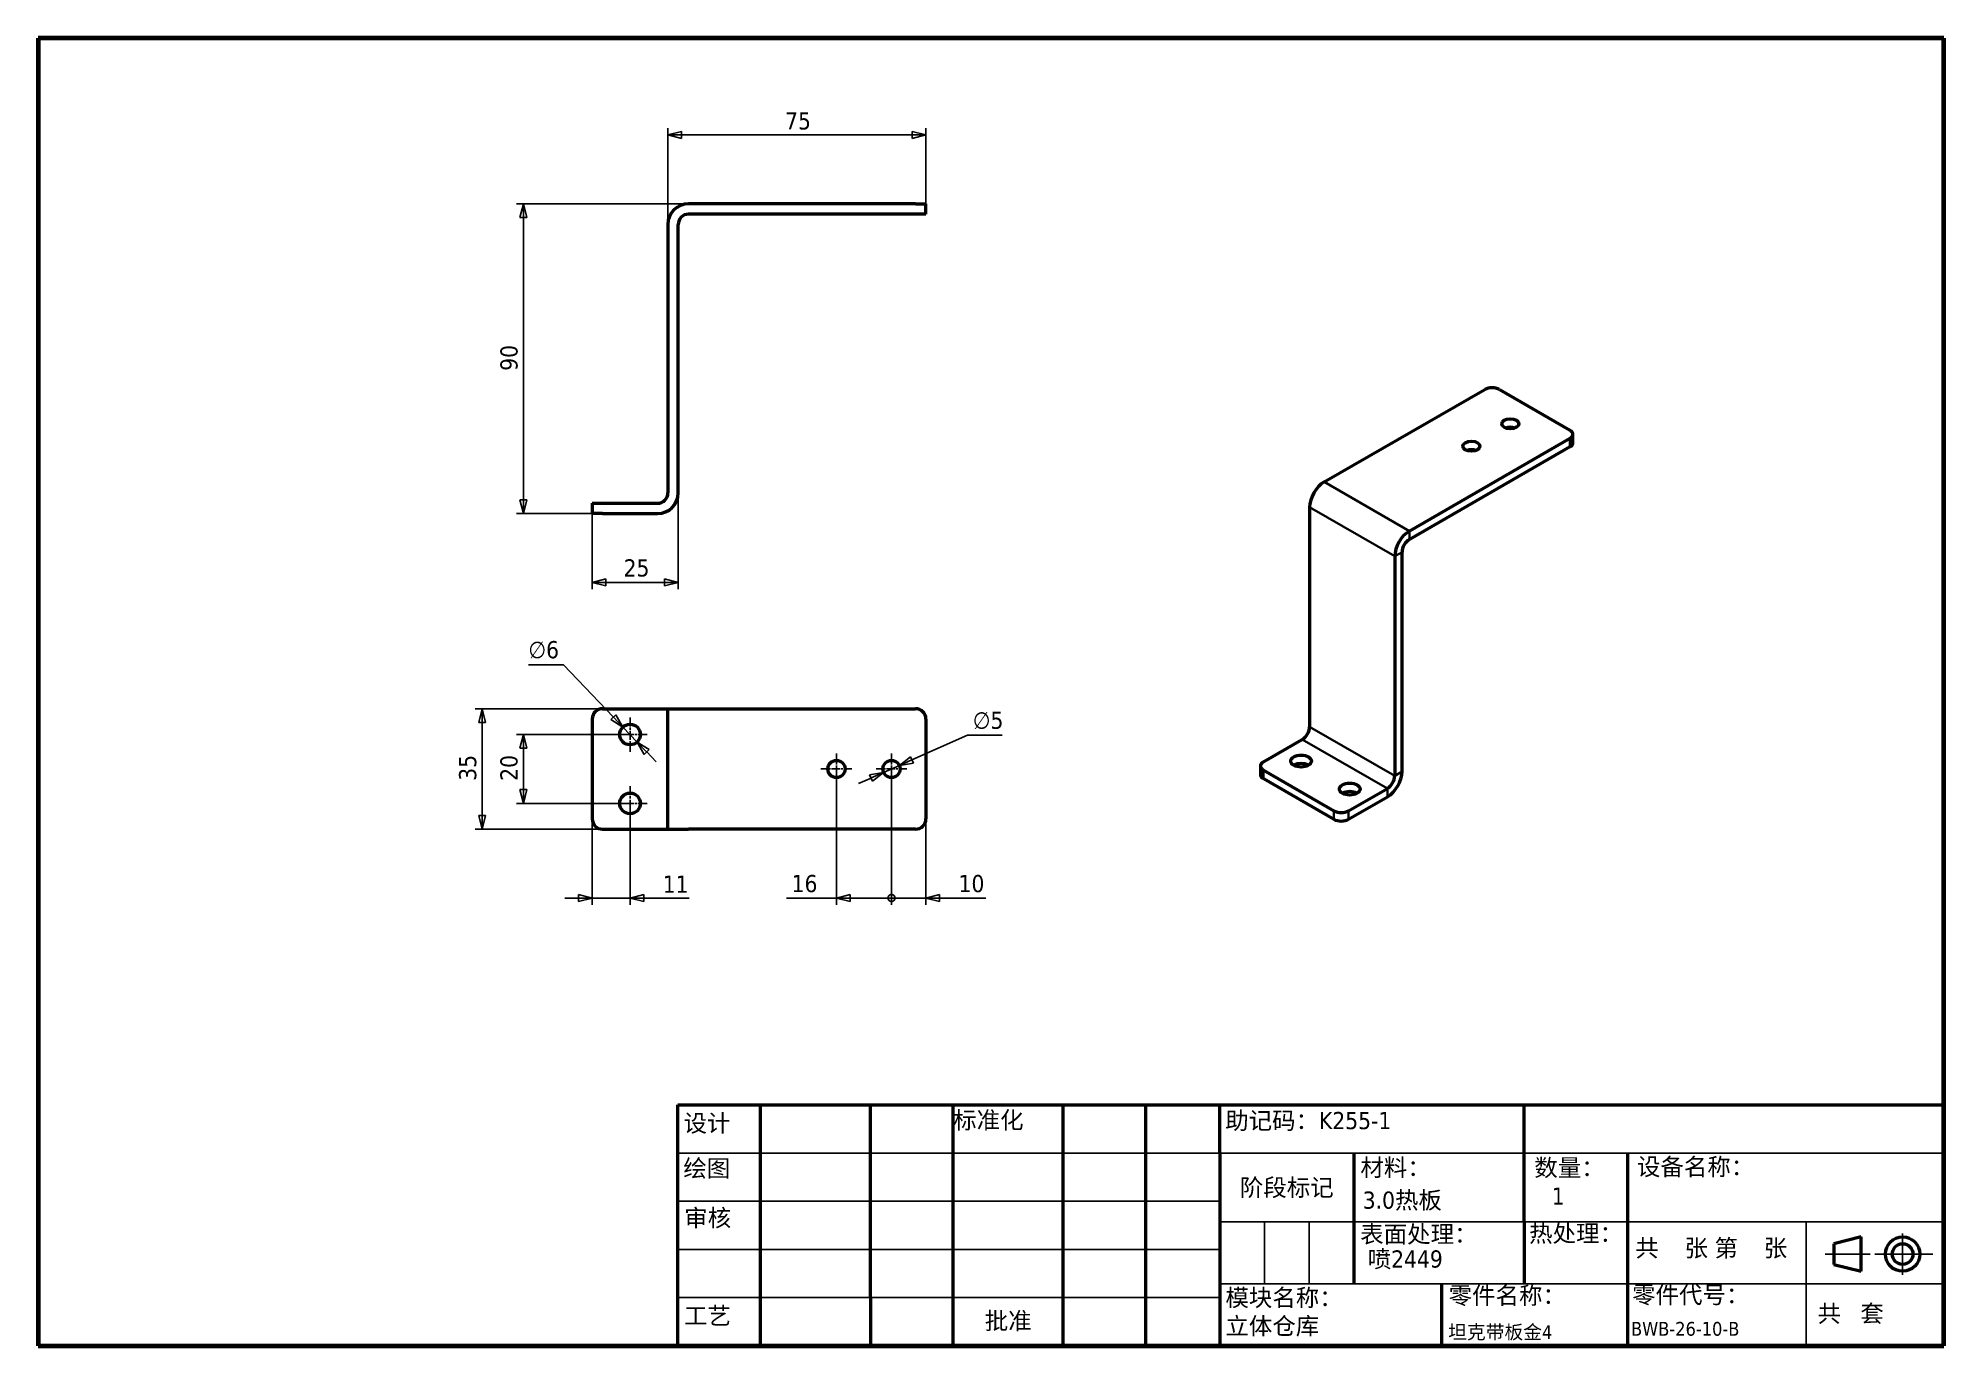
# Model space of a CAD drawing. Header units: millimetres. Extents: x 20 to 574, y 20 to 400.
import ezdxf
from ezdxf.enums import TextEntityAlignment as Align

# ---------------------------------------------------------------- set-up
doc = ezdxf.new("R2010")
doc.units = ezdxf.units.MM
doc.header["$LTSCALE"] = 2
doc.linetypes.add('CHAIN', pattern=[0.3543, 0.2362, -0.0295, 0.0591, -0.0295])
for name, color, linetype, lineweight in [('中心标记 (ISO)', 1, 'Continuous', 25), ('可见 (ISO)', 7, 'Continuous', 50), ('可见窄的 (ISO)', 7, 'Continuous', 35), ('图框 (ISO)', 7, 'Continuous', 70), ('尺寸 (ISO)', 5, 'Continuous', 25), ('标题 (ISO)', 7, 'Continuous', 50), ('符号 (ISO)', 7, 'Continuous', 25)]:
    doc.layers.add(name, color=color, linetype=linetype, lineweight=lineweight)
doc.styles.add('文本样式19', font='tahoma.ttf')
doc.styles.add('文本样式91', font='tahoma.ttf')
doc.styles.add('注释文本 (ISO)', font='tahoma.ttf')
doc.dimstyles.new('默认 (GB)', dxfattribs={"dimscale": 2, "dimtxt": 2.5, "dimasz": 2, "dimexe": 1, "dimexo": 0, "dimgap": 0.75, "dimtad": 1, "dimtoh": 1, "dimrnd": 1e-08, "dimdsep": 46, "dimtxsty": '注释文本 (ISO)', "dimblk": 'Filled-1', "dimcen": 0.09, "dimdle": 10, "dimclrd": 256, "dimclre": 256, "dimclrt": 256, "dimaunit": 1, "dimazin": 2, "dimtfac": 0.8, "dimtdec": 3, "dimtmove": 0, "dimatfit": 3, "dimldrblk": 'Filled-2', "dimfxl": 0, "dimtolj": 1, "dimtzin": 0, "dimlwd": -1, "dimlwe": -1, "dimarcsym": 0})

# ---------------------------------------------------------------- blocks, each defined once
blk = doc.blocks.new('图框 A3-A4')
at = {"layer": '图框 (ISO)'}
for p, q in [((287, 200), (10, 200)), ((10, 200), (10, 10)), ((287, 10), (287, 200)), ((10, 10), (287, 10))]:
    blk.add_line(p, q, dxfattribs=at)
blk = doc.blocks.new('标题栏 GB1')
at = {"layer": '标题 (ISO)'}
for p, q in [((194.57, 65.23), (194.57, 72.23)), ((194.57, 72.23), (378.57, 72.23)), ((206.57, 65.23), (206.57, 72.23)), ((222.57, 65.23), (222.57, 72.23)), ((234.57, 65.23), (234.57, 72.23)), ((250.57, 65.23), (250.57, 72.23)), ((262.57, 65.23), (262.57, 72.23)), ((273.31, 65.23), (273.31, 72.23)), ((317.57, 65.23), (317.57, 72.23)), ((378.57, 72.23), (378.57, 65.23)), ((194.57, 37.23), (194.57, 65.23)), ((206.57, 37.23), (206.57, 65.23)), ((222.57, 44.23), (222.57, 65.23)), ((234.57, 37.23), (234.57, 65.23)), ((250.57, 37.23), (250.57, 65.23)), ((262.57, 37.23), (262.57, 65.23)), ((273.31, 65.23), (273.31, 37.23)), ((317.57, 55.23), (317.57, 65.23)), ((378.57, 65.23), (378.57, 37.23)), ((317.57, 55.23), (317.57, 46.23)), ((366.57, 53.06), (362.57, 52.06)), ((366.57, 48.06), (366.57, 53.06)), ((362.57, 52.06), (362.57, 49.06)), ((362.57, 49.06), (366.57, 48.06)), ((305.57, 46.23), (305.57, 37.23)), ((222.57, 44.23), (222.57, 37.23)), ((378.57, 37.23), (194.57, 37.23))]:
    blk.add_line(p, q, dxfattribs=at)
at = {"layer": '标题 (ISO)', "lineweight": 25}
for p, q in [((194.57, 65.23), (273.31, 65.23)), ((273.31, 65.23), (378.57, 65.23)), ((194.57, 58.23), (273.31, 58.23)), ((332.57, 55.23), (273.31, 55.23)), ((279.81, 55.23), (279.81, 46.23)), ((286.31, 55.23), (286.31, 46.23)), ((332.57, 55.23), (378.57, 55.23)), ((358.57, 55.23), (358.57, 46.23)), ((372.58, 53.56), (372.58, 47.56)), ((194.57, 51.23), (273.31, 51.23)), ((361.32, 50.56), (367.88, 50.56)), ((368.55, 50.56), (370.07, 50.56)), ((370.07, 50.56), (376.97, 50.56)), ((273.31, 46.23), (378.57, 46.23)), ((358.57, 46.23), (358.57, 37.23)), ((194.57, 44.23), (273.31, 44.23))]:
    blk.add_line(p, q, dxfattribs=at)
at = {"layer": '标题 (ISO)', "lineweight": 50}
for p, q in [((292.81, 65.23), (292.81, 46.23)), ((332.57, 65.23), (332.57, 37.23))]:
    blk.add_line(p, q, dxfattribs=at)
at = {"layer": '标题 (ISO)'}
for radius in [2.5, 1.5]:
    blk.add_circle((372.57, 50.56), radius, dxfattribs=at)
at = {"layer": '标题 (ISO)', "style": '注释文本 (ISO)'}
blk.add_text('阶段标记', height=2.5, dxfattribs=at).set_placement((283.06, 60.23), align=Align.MIDDLE_CENTER)
at = {"layer": '标题 (ISO)', "char_height": 2.5, "style": '注释文本 (ISO)'}
for s, insert, attachment_point in [('\\fTahoma|b0|i0;设计', (195.38, 70.83), 1), ('\\fTahoma|b0|i0;标准化', (234.57, 71.28), 1), ('助记码：K255-1', (274.11, 71.21), 1), ('\\fTahoma|b0|i0;绘图', (195.35, 64.28), 1), ('\\fTahoma|b0|i0;材料：', (293.76, 64.39), 1), ('\\fTahoma|b0|i0;数量：', (319.04, 64.37), 1), ('\\fTahoma|b0|i0;设备名称：', (333.96, 64.5), 1), ('\\fTahoma|b0|i0;审核', (195.48, 57.07), 1), ('\\fTahoma|b0|i0;热处理：', (318.29, 54.82), 1), ('\\fTahoma|b0|i0;零件名称：', (306.59, 45.8), 1), ('\\fTahoma|b0|i0;零件代号：', (333.25, 45.9), 1), ('\\fTahoma|b0|i0;批准', (242.57, 40.73), 5)]:
    blk.add_mtext(s, dxfattribs=dict(at, insert=insert, attachment_point=attachment_point))
at = {"layer": '标题 (ISO)', "char_height": 2.5, "attachment_point": 1, "style": '注释文本 (ISO)'}
for s, insert, width in [('\\fTahoma|b0|i0;表面处理：', (293.74, 54.71), 17.19), ('共    张 第    张', (333.72, 52.69), 27.2374), ('\\fTahoma|b0|i0;工艺', (195.45, 42.85), 6.876), ('\\fTahoma|b0|i0;  共   套', (358.32, 43.18), 17.7919)]:
    blk.add_mtext(s, dxfattribs=dict(at, insert=insert, width=width))
at = {"layer": '标题 (ISO)', "insert": (274.14, 45.48), "char_height": 2.5, "attachment_point": 1, "line_spacing_factor": 0.987884, "style": '注释文本 (ISO)'}
blk.add_mtext('模块名称：\\P立体仓库', dxfattribs=at)
at = {"layer": '标题 (ISO)'}
for tag, p, height, style in [('材料_001', (294.1, 57.15), 2.5, '注释文本 (ISO)'), ('零件代号_001', (306.52, 38.23), 2, '文本样式91'), ('描述_001', (333.1, 38.7), 2, '文本样式91')]:
    blk.add_attdef(tag, p, '', height=height, dxfattribs=dict(at, style=style))
at = {"layer": '标题 (ISO)', "style": '文本样式91'}
blk.add_attdef('热处理', text='', height=2, dxfattribs=at).set_placement((318.2, 50.63), align=Align.TOP_LEFT)
at = {"layer": '标题 (ISO)', "style": '文本样式19'}
for tag, p in [('工程核准人', (256.57, 40.73)), ('工程批准日期', (267.94, 40.73))]:
    blk.add_attdef(tag, text='', height=1, dxfattribs=at).set_placement(p, align=Align.MIDDLE_CENTER)
blk = doc.blocks.new('Filled-1')
at = {"color": 0}
for p, q in [((0, 0), (-1, 0.25)), ((-1, 0.25), (-1, -0.25)), ((-1, 0), (0, 0)), ((-1, -0.25), (0, 0))]:
    blk.add_line(p, q, dxfattribs=at)
at = {"color": 0, "flags": 128}
blk.add_lwpolyline([(-1, -0.25), (0, 0)], dxfattribs=at)
at = {"color": 0}
blk.add_solid([(-1, -0.25), (0, 0), (-1, 0.25), (-1, -0.25)], dxfattribs=at)
blk = doc.blocks.new('*D7')
at = {"layer": 'Defpoints', "color": 0}
for p in [(206.07, 267.86), (181.07, 261.86), (181.07, 241.86)]:
    blk.add_point(p, dxfattribs=at)
at = {"layer": '尺寸 (ISO)'}
for p, q in [((206.07, 267.86), (206.07, 239.86)), ((181.07, 261.86), (181.07, 239.86)), ((202.07, 241.86), (185.07, 241.86))]:
    blk.add_line(p, q, dxfattribs=at)
at = {"layer": '尺寸 (ISO)', "xscale": 4, "yscale": 4, "zscale": 4, "rotation": 180}
blk.add_blockref('Filled-1', (181.07, 241.86), dxfattribs=at)
at = {"layer": '尺寸 (ISO)', "xscale": 4, "yscale": 4, "zscale": 4}
blk.add_blockref('Filled-1', (206.07, 241.86), dxfattribs=at)
at = {"layer": '尺寸 (ISO)', "insert": (190.2, 248.56), "char_height": 5, "attachment_point": 1, "style": '注释文本 (ISO)'}
blk.add_mtext('\\A1;25', dxfattribs=at)
blk = doc.blocks.new('Filled-2')
at = {"color": 0}
for p, q in [((0, 0), (-1, 0.125)), ((-1, 0.125), (-1, -0.125)), ((-1, 0), (0, 0)), ((-1, -0.125), (0, 0))]:
    blk.add_line(p, q, dxfattribs=at)
at = {"color": 0, "flags": 128}
blk.add_lwpolyline([(-1, -0.125), (0, 0)], dxfattribs=at)
at = {"color": 0}
blk.add_solid([(-1, -0.125), (0, 0), (-1, 0.125), (-1, -0.125)], dxfattribs=at)
blk = doc.blocks.new('*D8')
at = {"layer": 'Defpoints', "color": 0}
for p in [(161.07, 351.86), (209.07, 351.86), (184.07, 261.86)]:
    blk.add_point(p, dxfattribs=at)
at = {"layer": '尺寸 (ISO)'}
for p, q in [((209.07, 351.86), (159.07, 351.86)), ((161.07, 265.86), (161.07, 347.86)), ((184.07, 261.86), (159.07, 261.86))]:
    blk.add_line(p, q, dxfattribs=at)
at = {"layer": '尺寸 (ISO)', "xscale": 4, "yscale": 4, "zscale": 4}
for p, rotation in [((161.07, 351.86), 90), ((161.07, 261.86), 270)]:
    blk.add_blockref('Filled-1', p, dxfattribs=dict(at, rotation=rotation))
at = {"layer": '尺寸 (ISO)', "insert": (154.37, 303.33), "char_height": 5, "attachment_point": 1, "rotation": 90, "style": '注释文本 (ISO)'}
blk.add_mtext('\\A1;90', dxfattribs=at)
blk = doc.blocks.new('*D9')
at = {"layer": 'Defpoints', "color": 0}
for p in [(278.07, 371.86), (278.07, 351.86), (203.07, 345.86)]:
    blk.add_point(p, dxfattribs=at)
at = {"layer": '尺寸 (ISO)'}
for p, q in [((203.07, 345.86), (203.07, 373.86)), ((207.07, 371.86), (274.07, 371.86)), ((278.07, 351.86), (278.07, 373.86))]:
    blk.add_line(p, q, dxfattribs=at)
at = {"layer": '尺寸 (ISO)', "xscale": 4, "yscale": 4, "zscale": 4, "rotation": 180}
blk.add_blockref('Filled-1', (203.07, 371.86), dxfattribs=at)
at = {"layer": '尺寸 (ISO)', "xscale": 4, "yscale": 4, "zscale": 4}
blk.add_blockref('Filled-1', (278.07, 371.86), dxfattribs=at)
at = {"layer": '尺寸 (ISO)', "insert": (237.14, 378.46), "char_height": 5, "attachment_point": 1, "style": '注释文本 (ISO)'}
blk.add_mtext('\\A1;75', dxfattribs=at)
blk = doc.blocks.new('*D10')
at = {"layer": 'Defpoints', "color": 0}
for p in [(192.07, 197.64), (161.07, 177.64), (192.07, 177.64)]:
    blk.add_point(p, dxfattribs=at)
at = {"layer": '尺寸 (ISO)'}
for p, q in [((192.07, 197.64), (159.07, 197.64)), ((161.07, 193.64), (161.07, 181.64)), ((192.07, 177.64), (159.07, 177.64))]:
    blk.add_line(p, q, dxfattribs=at)
at = {"layer": '尺寸 (ISO)', "xscale": 4, "yscale": 4, "zscale": 4}
for p, rotation in [((161.07, 197.64), 90), ((161.07, 177.64), 270)]:
    blk.add_blockref('Filled-1', p, dxfattribs=dict(at, rotation=rotation))
at = {"layer": '尺寸 (ISO)', "insert": (154.36, 184.19), "char_height": 5, "attachment_point": 1, "rotation": 90, "style": '注释文本 (ISO)'}
blk.add_mtext('\\A1;20', dxfattribs=at)
blk = doc.blocks.new('*D11')
at = {"layer": 'Defpoints', "color": 0}
for p in [(184.07, 205.14), (149.07, 170.14), (184.07, 170.14)]:
    blk.add_point(p, dxfattribs=at)
at = {"layer": '尺寸 (ISO)'}
for p, q in [((184.07, 205.14), (147.07, 205.14)), ((149.07, 201.14), (149.07, 174.14)), ((184.07, 170.14), (147.07, 170.14))]:
    blk.add_line(p, q, dxfattribs=at)
at = {"layer": '尺寸 (ISO)', "xscale": 4, "yscale": 4, "zscale": 4}
for p, rotation in [((149.07, 205.14), 90), ((149.07, 170.14), 270)]:
    blk.add_blockref('Filled-1', p, dxfattribs=dict(at, rotation=rotation))
at = {"layer": '尺寸 (ISO)', "insert": (142.36, 184.21), "char_height": 5, "attachment_point": 1, "rotation": 90, "style": '注释文本 (ISO)'}
blk.add_mtext('\\A1;35', dxfattribs=at)
blk = doc.blocks.new('*D12')
at = {"layer": 'Defpoints', "color": 0}
for p in [(192.07, 177.64), (181.07, 173.14), (192.07, 150.14)]:
    blk.add_point(p, dxfattribs=at)
at = {"layer": '尺寸 (ISO)'}
for p, q in [((192.07, 177.64), (192.07, 148.14)), ((181.07, 173.14), (181.07, 148.14)), ((177.07, 150.14), (173.07, 150.14)), ((181.07, 150.14), (192.07, 150.14)), ((196.07, 150.14), (209.26, 150.14))]:
    blk.add_line(p, q, dxfattribs=at)
at = {"layer": '尺寸 (ISO)', "xscale": 4, "yscale": 4, "zscale": 4}
blk.add_blockref('Filled-1', (181.07, 150.14), dxfattribs=at)
at = {"layer": '尺寸 (ISO)', "xscale": 4, "yscale": 4, "zscale": 4, "rotation": 180}
blk.add_blockref('Filled-1', (192.07, 150.14), dxfattribs=at)
at = {"layer": '尺寸 (ISO)', "insert": (201.57, 156.65), "char_height": 5, "attachment_point": 1, "style": '注释文本 (ISO)'}
blk.add_mtext('\\A1;11', dxfattribs=at)
blk = doc.blocks.new('_DotSmall')
at = {"color": 0, "linetype": 'ByBlock', "const_width": 0.5}
blk.add_lwpolyline([(-0.0625, 0, 1), (0.0625, 0, 1)], format="xyb", close=True, dxfattribs=at)
blk = doc.blocks.new('*D13')
at = {"layer": 'Defpoints', "color": 0}
for p in [(252.07, 187.64), (268.07, 187.64), (268.07, 150.14)]:
    blk.add_point(p, dxfattribs=at)
at = {"layer": '尺寸 (ISO)'}
for p, q in [((252.07, 187.64), (252.07, 148.14)), ((268.07, 187.64), (268.07, 148.14)), ((252.07, 150.14), (237.54, 150.14)), ((268.07, 150.14), (256.07, 150.14))]:
    blk.add_line(p, q, dxfattribs=at)
at = {"layer": '尺寸 (ISO)', "xscale": 4, "yscale": 4, "zscale": 4, "rotation": 180}
blk.add_blockref('Filled-1', (252.07, 150.14), dxfattribs=at)
at = {"layer": '尺寸 (ISO)', "xscale": 4, "yscale": 4, "zscale": 4}
blk.add_blockref('_DotSmall', (268.07, 150.14), dxfattribs=at)
at = {"layer": '尺寸 (ISO)', "insert": (239.04, 156.84), "char_height": 5, "attachment_point": 1, "style": '注释文本 (ISO)'}
blk.add_mtext('\\A1;16', dxfattribs=at)
blk = doc.blocks.new('*D15')
at = {"layer": 'Defpoints', "color": 0}
for p in [(268.07, 187.64), (278.07, 173.14), (278.07, 150.14)]:
    blk.add_point(p, dxfattribs=at)
at = {"layer": '尺寸 (ISO)'}
for p, q in [((268.07, 187.64), (268.07, 148.14)), ((278.07, 173.14), (278.07, 148.14)), ((268.07, 150.14), (264.07, 150.14)), ((268.07, 150.14), (278.07, 150.14)), ((282.07, 150.14), (295.54, 150.14))]:
    blk.add_line(p, q, dxfattribs=at)
at = {"layer": '尺寸 (ISO)', "xscale": 4, "yscale": 4, "zscale": 4}
blk.add_blockref('_DotSmall', (268.07, 150.14), dxfattribs=at)
at = {"layer": '尺寸 (ISO)', "xscale": 4, "yscale": 4, "zscale": 4, "rotation": 180}
blk.add_blockref('Filled-1', (278.07, 150.14), dxfattribs=at)
at = {"layer": '尺寸 (ISO)', "insert": (287.57, 156.84), "char_height": 5, "attachment_point": 1, "style": '注释文本 (ISO)'}
blk.add_mtext('\\A1;10', dxfattribs=at)
blk = doc.blocks.new('*D16')
at = {"layer": 'Defpoints', "color": 0}
for p in [(270.36, 188.65), (265.79, 186.63)]:
    blk.add_point(p, dxfattribs=at)
at = {"layer": '尺寸 (ISO)'}
for p, q in [((274.02, 190.26), (290.21, 197.41)), ((290.21, 197.41), (300.26, 197.41)), ((265.79, 186.63), (270.36, 188.65)), ((262.13, 185.01), (258.47, 183.4))]:
    blk.add_line(p, q, dxfattribs=at)
at = {"layer": '尺寸 (ISO)', "xscale": 4, "yscale": 4, "zscale": 4}
for p, rotation in [((270.36, 188.65), 203.8266525141954), ((265.79, 186.63), 23.82665251419545)]:
    blk.add_blockref('Filled-1', p, dxfattribs=dict(at, rotation=rotation))
at = {"layer": '尺寸 (ISO)', "insert": (291.71, 204.3), "char_height": 5, "attachment_point": 1, "style": '注释文本 (ISO)'}
blk.add_mtext('\\A1;∅5', dxfattribs=at)
blk = doc.blocks.new('*D17')
at = {"layer": 'Defpoints', "color": 0}
for p in [(190, 199.81), (194.14, 195.47)]:
    blk.add_point(p, dxfattribs=at)
at = {"layer": '尺寸 (ISO)'}
for p, q in [((172.71, 217.92), (162.53, 217.92)), ((187.24, 202.7), (172.71, 217.92)), ((194.14, 195.47), (190, 199.81)), ((196.91, 192.57), (199.67, 189.68))]:
    blk.add_line(p, q, dxfattribs=at)
at = {"layer": '尺寸 (ISO)', "xscale": 4, "yscale": 4, "zscale": 4}
for p, rotation in [((190, 199.81), 313.6687176322392), ((194.14, 195.47), 133.6687176322392)]:
    blk.add_blockref('Filled-1', p, dxfattribs=dict(at, rotation=rotation))
at = {"layer": '尺寸 (ISO)', "insert": (162.53, 224.8), "char_height": 5, "attachment_point": 1, "style": '注释文本 (ISO)'}
blk.add_mtext('\\A1;∅6', dxfattribs=at)

msp = doc.modelspace()

# ---------------------------------------------------------------- linework, layer by layer
at = {"layer": '中心标记 (ISO)', "linetype": 'CHAIN', "ltscale": 5.555937}
for p, q in [((192.073, 202.638), (192.073, 192.638)), ((197.073, 197.638), (187.073, 197.638)), ((197.073, 177.638), (187.073, 177.638)), ((192.073, 182.638), (192.073, 172.638))]:
    msp.add_line(p, q, dxfattribs=at)
at = {"layer": '中心标记 (ISO)', "linetype": 'CHAIN', "ltscale": 5.000333}
for p, q in [((252.073, 192.138), (252.073, 183.138)), ((268.073, 192.138), (268.073, 183.138)), ((256.573, 187.638), (247.573, 187.638)), ((272.573, 187.638), (263.573, 187.638))]:
    msp.add_line(p, q, dxfattribs=at)
at = {"layer": '可见 (ISO)'}
for p, q in [((275.073, 351.856), (209.073, 351.856)), ((275.073, 351.856), (278.073, 351.856)), ((278.073, 348.856), (278.073, 351.856)), ((203.073, 345.856), (203.073, 267.856)), ((206.073, 267.856), (206.073, 345.856)), ((275.073, 348.856), (209.073, 348.856)), ((278.073, 348.856), (275.073, 348.856)), ((393.86, 271.032), (440.529, 297.907)), ((444.772, 297.907), (465.278, 286.098)), ((465.278, 283.655), (418.609, 256.78)), ((466.157, 282.424), (466.157, 284.877)), ((465.278, 281.202), (418.609, 254.328)), ((181.073, 264.856), (184.073, 264.856)), ((181.073, 264.856), (181.073, 261.856)), ((184.073, 261.856), (181.073, 261.856)), ((184.073, 264.856), (200.073, 264.856)), ((184.073, 261.856), (200.073, 261.856)), ((389.618, 263.684), (389.618, 199.915)), ((414.366, 249.432), (414.366, 185.663)), ((416.488, 186.885), (416.488, 250.653)), ((184.073, 205.138), (200.073, 205.138)), ((200.073, 205.138), (203.073, 205.138)), ((203.073, 170.138), (203.073, 205.138)), ((203.073, 205.138), (209.073, 205.138)), ((209.073, 205.138), (275.073, 205.138)), ((181.073, 202.138), (181.073, 173.138)), ((278.073, 202.138), (278.073, 173.138)), ((376.183, 189.726), (387.496, 196.241)), ((375.304, 188.504), (375.304, 186.051)), ((376.183, 187.282), (396.689, 175.474)), ((376.183, 184.83), (396.689, 173.021)), ((400.931, 175.474), (412.245, 181.989)), ((400.931, 173.021), (412.245, 179.536)), ((184.073, 170.138), (200.073, 170.138)), ((200.073, 170.138), (203.073, 170.138)), ((203.073, 170.138), (209.073, 170.138)), ((275.073, 170.138), (209.073, 170.138))]:
    msp.add_line(p, q, dxfattribs=at)
for centre, radius in [((192.073, 197.638), 3), ((252.073, 187.638), 2.5), ((268.073, 187.638), 2.5), ((192.073, 177.638), 3)]:
    msp.add_circle(centre, radius, dxfattribs=at)
for centre, radius, start, end in [((209.073, 345.856), 6, 90, 180), ((209.073, 345.856), 3, 90, 180), ((200.073, 267.856), 6, 270, 0), ((200.073, 267.856), 3, 270, 0), ((184.073, 202.138), 3, 90, 180), ((275.073, 202.138), 3, 0, 90), ((184.073, 173.138), 3, 180, 270), ((275.073, 173.138), 3, 270, 0)]:
    msp.add_arc(centre, radius, start, end, dxfattribs=at)
for centre, major_axis, ratio, start_param, end_param in [((442.651, 296.685), (3, 0), 0.5758617, 0.7853982, 2.3561945), ((447.954, 285.478), (-2.5, 0), 0.5758617, 4.1610352, 5.2637428), ((463.157, 284.877), (3, 0), 0.5758617, 5.4977871, 7.0685835), ((436.64, 278.963), (-2.5, 0), 0.5758617, 4.1610352, 5.2637428), ((463.157, 282.424), (3, 0), 0.5758617, 5.4977871, 6.2831853), ((393.86, 266.127), (-2.994, -5.2), 0.5780931, 3.9250571, 5.4958534), ((418.609, 251.875), (-2.994, -5.2), 0.5780931, 3.9250571, 5.4958534), ((418.609, 251.875), (1.497, 2.6), 0.5780931, 0.7834645, 2.3542608), ((387.496, 198.693), (1.497, 2.6), 0.5780931, 3.9250571, 5.4958534), ((378.304, 188.504), (-3, 0), 0.5758617, 5.4977871, 7.0685835), ((387.143, 187.477), (-3, 0), 0.5758617, 3.9308733, 5.4939047), ((378.304, 186.051), (-3, 0), 0.5758617, 0, 0.7853982), ((412.245, 184.441), (2.994, 5.2), 0.5780931, 3.9250571, 5.4958534), ((412.245, 184.441), (1.497, 2.6), 0.5780931, 3.9250571, 5.4958534), ((401.285, 179.333), (-3, 0), 0.5758617, 3.9308733, 5.4939047), ((398.81, 176.695), (-3, 0), 0.5758617, 0.7853982, 2.3561945), ((398.81, 174.243), (3, 0), 0.5758617, 3.9269908, 5.4977871)]:
    msp.add_ellipse(centre, major_axis=major_axis, ratio=ratio, start_param=start_param, end_param=end_param, dxfattribs=at)
for centre, major_axis in [((447.954, 287.931), (-2.5, 0)), ((436.64, 281.416), (-2.5, 0)), ((387.143, 189.929), (-3, 0)), ((401.285, 181.785), (-3, 0))]:
    msp.add_ellipse(centre, major_axis=major_axis, ratio=0.5758617, dxfattribs=at)
at = {"layer": '可见窄的 (ISO)'}
for p, q in [((465.278, 283.655), (465.278, 281.202)), ((393.86, 271.032), (418.609, 256.78)), ((414.366, 249.432), (389.618, 263.684)), ((418.609, 256.78), (418.609, 254.328)), ((416.488, 250.653), (414.366, 249.432)), ((389.618, 199.915), (414.366, 185.663)), ((412.245, 181.989), (387.496, 196.241)), ((376.183, 184.83), (376.183, 187.282)), ((414.366, 185.663), (416.488, 186.885)), ((412.245, 179.536), (412.245, 181.989)), ((396.689, 175.474), (396.689, 173.021)), ((400.931, 173.021), (400.931, 175.474))]:
    msp.add_line(p, q, dxfattribs=at)

# ---------------------------------------------------------------- block references
at = {"xscale": 2, "yscale": 2, "zscale": 2}
msp.add_blockref('图框 A3-A4', (0, 0), dxfattribs=at)
msp.add_blockref('标题栏 GB1', (-183.142, -54.45), dxfattribs=at).add_auto_attribs({'零件代号_001': '坦克带板金4', '描述_001': 'BWB-26-10-B', '材料_001': '3.0热板'})

# ---------------------------------------------------------------- texts
at = {"layer": '符号 (ISO)', "insert": (460, 66), "char_height": 5, "attachment_point": 1, "style": '注释文本 (ISO)'}
msp.add_mtext('{1}', dxfattribs=at)
at = {"layer": '符号 (ISO)', "insert": (406.503, 47.749), "char_height": 5, "width": 32, "attachment_point": 1, "style": '注释文本 (ISO)'}
msp.add_mtext('{喷2449}', dxfattribs=at)

# ---------------------------------------------------------------- dimensions: what is measured, and where the dimension line sits
at = {"layer": '尺寸 (ISO)'}
for base, p1, p2, angle, override, picture, middle in [((278.073, 371.856), (203.073, 345.856), (278.073, 351.856), 180, {"dimtoh": 0, "dimdec": 2, "dimtp": 0, "dimtm": 0, "dimtdec": 3, "dimtofl": 0, "dimatfit": 1}, '*D9', (240.553, 371.856)), ((161.073, 351.856), (184.073, 261.856), (209.073, 351.856), 270, {"dimtoh": 0, "dimdec": 2, "dimtp": 0, "dimtm": 0, "dimtdec": 3, "dimtofl": 0, "dimatfit": 1}, '*D8', (161.073, 306.836)), ((149.073, 170.138), (184.073, 205.138), (184.073, 170.138), 270, {"dimtoh": 0, "dimdec": 2, "dimtp": 0, "dimtm": 0, "dimtdec": 3, "dimtofl": 0, "dimatfit": 1}, '*D11', (149.073, 187.618)), ((161.073, 177.638), (192.073, 197.638), (192.073, 177.638), 90, {"dimtoh": 0, "dimdec": 2, "dimtp": 0, "dimtm": 0, "dimtdec": 3, "dimtofl": 0, "dimatfit": 1}, '*D10', (161.073, 187.618)), ((268.073, 150.138), (252.073, 187.638), (268.073, 187.638), 180, {"dimtoh": 0, "dimdec": 2, "dimblk1": 'Filled-1', "dimblk2": 'DotSmall', "dimsah": 1, "dimdle": 0, "dimtp": 0, "dimtm": 0, "dimtdec": 3, "dimtofl": 0, "dimatfit": 2}, '*D13', (242.306, 150.138)), ((278.073, 150.138), (268.073, 187.638), (278.073, 173.138), 180, {"dimtoh": 0, "dimdec": 2, "dimblk1": 'DotSmall', "dimblk2": 'Filled-1', "dimsah": 1, "dimdle": 0, "dimtp": 0, "dimtm": 0, "dimtdec": 3, "dimtofl": 1, "dimatfit": 1}, '*D15', (290.808, 150.138)), ((192.073, 150.138), (181.073, 173.138), (192.073, 177.638), 180, {"dimtoh": 0, "dimdec": 2, "dimtp": 0, "dimtm": 0, "dimtdec": 3, "dimtofl": 1, "dimatfit": 1}, '*D12', (204.669, 150.138))]:
    dim = msp.add_linear_dim(base=base, p1=p1, p2=p2, angle=angle, dimstyle='默认 (GB)', override=override, dxfattribs=at)
    dim.commit()
    dim.dimension.update_dxf_attribs({"geometry": picture, "text_midpoint": middle, "dimtype": 160})
dim = msp.add_linear_dim(base=(181.073, 241.856), p1=(206.073, 267.856), p2=(181.073, 261.856), dimstyle='默认 (GB)', override={"dimtoh": 0, "dimdec": 2, "dimtp": 0, "dimtm": 0, "dimtdec": 3, "dimtofl": 0, "dimatfit": 1}, dxfattribs=at)
dim.commit()
dim.dimension.update_dxf_attribs({"geometry": '*D7', "text_midpoint": (193.593, 241.856), "dimtype": 160})
for p1, p2, picture, middle in [((194.144, 195.468), (190.001, 199.808), '*D17', (166.873, 217.919)), ((265.786, 186.628), (270.36, 188.648), '*D16', (295.984, 197.415))]:
    dim = msp.add_diameter_dim_2p(p1=p1, p2=p2, dimstyle='默认 (GB)', override={"dimtih": 1, "dimdec": 2, "dimlfac": 1, "dimtp": 0, "dimtm": 0, "dimtdec": 3, "dimatfit": 2}, dxfattribs=at)
    dim.commit()
    dim.dimension.update_dxf_attribs({"geometry": picture, "text_midpoint": middle, "dimtype": 163})

doc.saveas('drawing.dxf')
